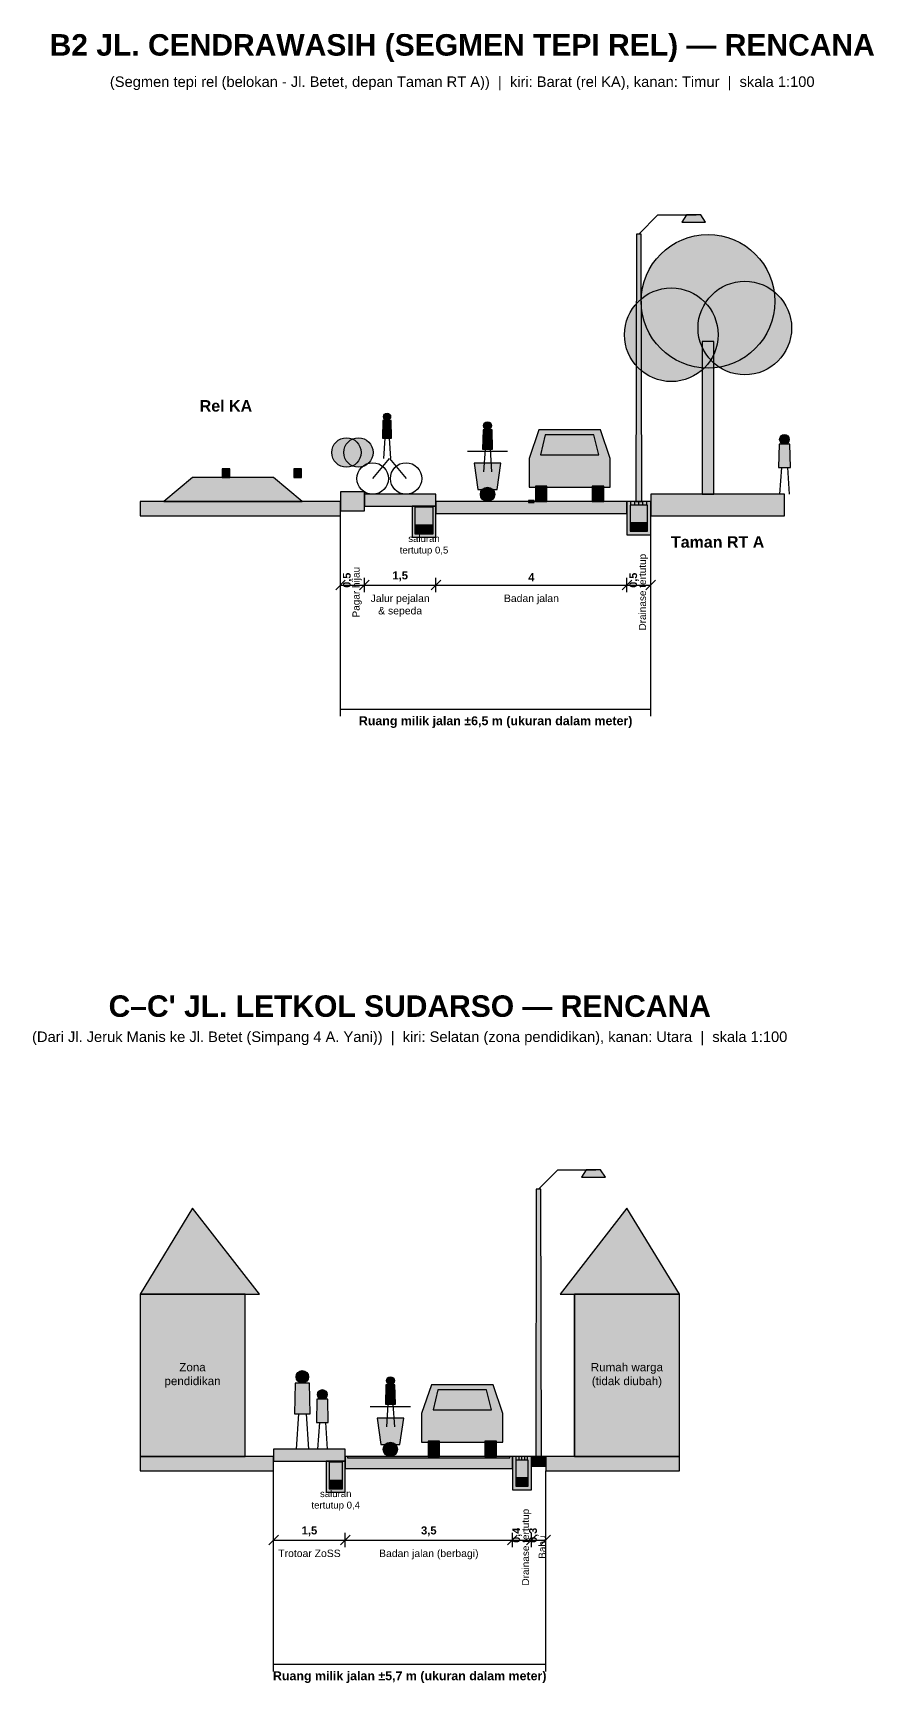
# Model space of a CAD drawing. Header units: metres. Extents: x -3.4 to 37.4, y -64.7 to 9.7.
# Drawn here: x 19.76 to 37.38, y -64.74 to -30.19 of the extents above; entities that cross this region are included whole.
import ezdxf

# ---------------------------------------------------------------- set-up
doc = ezdxf.new("R2010")
doc.units = ezdxf.units.M
for name, color, linetype in [('D32_PNP_BAHU', 7, 'Continuous'), ('D32_PNP_BANGUNAN', 7, 'Continuous'), ('D32_PNP_DIMENSI', 7, 'Continuous'), ('D32_PNP_DRAINASE', 7, 'Continuous'), ('D32_PNP_JALAN', 7, 'Continuous'), ('D32_PNP_JALUR_HIJAU', 7, 'Continuous'), ('D32_PNP_JUDUL', 7, 'Continuous'), ('D32_PNP_KENDARAAN', 7, 'Continuous'), ('D32_PNP_MARKA', 7, 'Continuous'), ('D32_PNP_ORANG', 7, 'Continuous'), ('D32_PNP_REL', 7, 'Continuous'), ('D32_PNP_TANAH', 7, 'Continuous'), ('D32_PNP_TEKS', 7, 'Continuous'), ('D32_PNP_TROTOAR', 7, 'Continuous'), ('D32_PNP_UTILITAS', 7, 'Continuous'), ('D32_PNP_VEGETASI', 7, 'Continuous')]:
    doc.layers.add(name, color=color, linetype=linetype)
doc.styles.add('D32', font='arial.ttf')

msp = doc.modelspace()

# ---------------------------------------------------------------- hatches: boundary and pattern name
at = {"layer": 'D32_PNP_BAHU', "true_color": 0xbdbdbd}
h = msp.add_hatch(color=7, dxfattribs=at)
h.dxf.hatch_style = 1
h.paths.add_polyline_path([(30.2, -60.2), (30.5, -60.2), (30.5, -60), (30.2, -60)])
at = {"layer": 'D32_PNP_BANGUNAN', "true_color": 0xc4643c}
h = msp.add_hatch(color=7, dxfattribs=at)
h.dxf.hatch_style = 1
h.paths.add_polyline_path([(22, -56.6), (24.5, -56.6), (23.1, -54.8)])
h = msp.add_hatch(color=7, dxfattribs=at)
h.dxf.hatch_style = 1
h.paths.add_polyline_path([(30.8, -56.6), (33.3, -56.6), (32.2, -54.8)])
at = {"layer": 'D32_PNP_BANGUNAN', "true_color": 0xefe6d2}
h = msp.add_hatch(color=7, dxfattribs=at)
h.dxf.hatch_style = 1
h.paths.add_polyline_path([(22, -60), (24.2, -60), (24.2, -56.6), (22, -56.6)])
h = msp.add_hatch(color=7, dxfattribs=at)
h.dxf.hatch_style = 1
h.paths.add_polyline_path([(31.1, -60), (33.3, -60), (33.3, -56.6), (31.1, -56.6)])
at = {"layer": 'D32_PNP_DRAINASE', "true_color": 0xbdbdbd}
h = msp.add_hatch(color=7, dxfattribs=at)
h.dxf.hatch_style = 1
h.paths.add_polyline_path([(32.2, -40.7), (32.7, -40.7), (32.7, -40), (32.2, -40)])
at = {"layer": 'D32_PNP_DRAINASE', "true_color": 0xffffff}
h = msp.add_hatch(color=7, dxfattribs=at)
h.dxf.hatch_style = 1
h.paths.add_polyline_path([(32.27, -40.62), (32.63, -40.62), (32.63, -40.08), (32.27, -40.08)])
at = {"layer": 'D32_PNP_DRAINASE', "true_color": 0xbdbdbd}
h = msp.add_hatch(color=7, dxfattribs=at)
h.dxf.hatch_style = 1
h.paths.add_polyline_path([(27.7, -40.75), (28.2, -40.75), (28.2, -40.1), (27.7, -40.1)])
at = {"layer": 'D32_PNP_DRAINASE', "true_color": 0xffffff}
h = msp.add_hatch(color=7, dxfattribs=at)
h.dxf.hatch_style = 1
h.paths.add_polyline_path([(27.76, -40.68), (28.14, -40.68), (28.14, -40.12), (27.76, -40.12)])
at = {"layer": 'D32_PNP_DRAINASE', "true_color": 0x7fb7d9}
h = msp.add_hatch(color=7, dxfattribs=at)
h.dxf.hatch_style = 1
h.paths.add_polyline_path([(27.76, -40.68), (28.14, -40.68), (28.14, -40.5), (27.76, -40.5)])
h = msp.add_hatch(color=7, dxfattribs=at)
h.dxf.hatch_style = 1
h.paths.add_polyline_path([(32.27, -40.62), (32.63, -40.62), (32.63, -40.45), (32.27, -40.45)])
at = {"layer": 'D32_PNP_DRAINASE', "true_color": 0xbdbdbd}
h = msp.add_hatch(color=7, dxfattribs=at)
h.dxf.hatch_style = 1
h.paths.add_polyline_path([(25.9, -60.75), (26.3, -60.75), (26.3, -60.1), (25.9, -60.1)])
at = {"layer": 'D32_PNP_DRAINASE', "true_color": 0xffffff}
h = msp.add_hatch(color=7, dxfattribs=at)
h.dxf.hatch_style = 1
h.paths.add_polyline_path([(25.96, -60.68), (26.24, -60.68), (26.24, -60.12), (25.96, -60.12)])
at = {"layer": 'D32_PNP_DRAINASE', "true_color": 0xbdbdbd}
h = msp.add_hatch(color=7, dxfattribs=at)
h.dxf.hatch_style = 1
h.paths.add_polyline_path([(29.8, -60.7), (30.2, -60.7), (30.2, -60), (29.8, -60)])
at = {"layer": 'D32_PNP_DRAINASE', "true_color": 0xffffff}
h = msp.add_hatch(color=7, dxfattribs=at)
h.dxf.hatch_style = 1
h.paths.add_polyline_path([(29.87, -60.62), (30.13, -60.62), (30.13, -60.08), (29.87, -60.08)])
at = {"layer": 'D32_PNP_DRAINASE', "true_color": 0x7fb7d9}
h = msp.add_hatch(color=7, dxfattribs=at)
h.dxf.hatch_style = 1
h.paths.add_polyline_path([(29.87, -60.62), (30.13, -60.62), (30.13, -60.45), (29.87, -60.45)])
h = msp.add_hatch(color=7, dxfattribs=at)
h.dxf.hatch_style = 1
h.paths.add_polyline_path([(25.96, -60.68), (26.24, -60.68), (26.24, -60.5), (25.96, -60.5)])
at = {"layer": 'D32_PNP_JALAN', "true_color": 0x5b5b5b}
h = msp.add_hatch(color=7, dxfattribs=at)
h.dxf.hatch_style = 1
h.paths.add_polyline_path([(28.2, -40.25), (32.2, -40.25), (32.2, -40), (28.2, -40)])
h = msp.add_hatch(color=7, dxfattribs=at)
h.dxf.hatch_style = 1
h.paths.add_polyline_path([(26.3, -60.25), (29.8, -60.25), (29.8, -60), (26.3, -60)])
at = {"layer": 'D32_PNP_JALUR_HIJAU', "true_color": 0x7fae5a}
h = msp.add_hatch(color=7, dxfattribs=at)
h.dxf.hatch_style = 1
h.paths.add_polyline_path([(26.2, -40.2), (26.7, -40.2), (26.7, -39.8), (26.2, -39.8)])
at = {"layer": 'D32_PNP_KENDARAAN', "true_color": 0xd0d3d4}
h = msp.add_hatch(color=7, dxfattribs=at)
h.dxf.hatch_style = 1
h.paths.add_polyline_path([(30.15, -39.7), (31.85, -39.7), (31.85, -39.1), (31.646, -38.5), (30.354, -38.5), (30.15, -39.1)])
at = {"layer": 'D32_PNP_KENDARAAN', "true_color": 0x85929e}
h = msp.add_hatch(color=7, dxfattribs=at)
h.dxf.hatch_style = 1
h.paths.add_polyline_path([(30.388, -39.025), (31.612, -39.025), (31.51, -38.605), (30.49, -38.605)])
at = {"layer": 'D32_PNP_KENDARAAN', "true_color": 0x2c3e50}
h = msp.add_hatch(color=7, dxfattribs=at)
h.dxf.hatch_style = 1
h.paths.add_polyline_path([(29.08, -39.75), (29.48, -39.75), (29.56, -39.2), (29, -39.2)])
at = {"layer": 'D32_PNP_KENDARAAN', "true_color": 0x222222}
h = msp.add_hatch(color=7, dxfattribs=at)
h.dxf.hatch_style = 1
edge = h.paths.add_edge_path()
edge.add_arc((29.28, -39.85), 0.15, 0, 360)
h = msp.add_hatch(color=7, dxfattribs=at)
h.dxf.hatch_style = 1
h.paths.add_polyline_path([(30.285, -40), (30.525, -40), (30.525, -39.68), (30.285, -39.68)])
h = msp.add_hatch(color=7, dxfattribs=at)
h.dxf.hatch_style = 1
h.paths.add_polyline_path([(31.475, -40), (31.715, -40), (31.715, -39.68), (31.475, -39.68)])
at = {"layer": 'D32_PNP_KENDARAAN', "true_color": 0xd0d3d4}
h = msp.add_hatch(color=7, dxfattribs=at)
h.dxf.hatch_style = 1
h.paths.add_polyline_path([(27.9, -59.7), (29.6, -59.7), (29.6, -59.1), (29.396, -58.5), (28.104, -58.5), (27.9, -59.1)])
at = {"layer": 'D32_PNP_KENDARAAN', "true_color": 0x85929e}
h = msp.add_hatch(color=7, dxfattribs=at)
h.dxf.hatch_style = 1
h.paths.add_polyline_path([(28.138, -59.025), (29.362, -59.025), (29.26, -58.605), (28.24, -58.605)])
at = {"layer": 'D32_PNP_KENDARAAN', "true_color": 0x2c3e50}
h = msp.add_hatch(color=7, dxfattribs=at)
h.dxf.hatch_style = 1
h.paths.add_polyline_path([(27.045, -59.75), (27.445, -59.75), (27.525, -59.2), (26.965, -59.2)])
at = {"layer": 'D32_PNP_KENDARAAN', "true_color": 0x222222}
h = msp.add_hatch(color=7, dxfattribs=at)
h.dxf.hatch_style = 1
edge = h.paths.add_edge_path()
edge.add_arc((27.245, -59.85), 0.15, 0, 360)
h = msp.add_hatch(color=7, dxfattribs=at)
h.dxf.hatch_style = 1
h.paths.add_polyline_path([(28.035, -60), (28.275, -60), (28.275, -59.68), (28.035, -59.68)])
h = msp.add_hatch(color=7, dxfattribs=at)
h.dxf.hatch_style = 1
h.paths.add_polyline_path([(29.225, -60), (29.465, -60), (29.465, -59.68), (29.225, -59.68)])
at = {"layer": 'D32_PNP_MARKA', "true_color": 0xffffff}
h = msp.add_hatch(color=7, dxfattribs=at)
h.dxf.hatch_style = 1
h.paths.add_polyline_path([(30.14, -40.02), (30.26, -40.02), (30.26, -39.98), (30.14, -39.98)])
at = {"layer": 'D32_PNP_MARKA', "true_color": 0xc0392b}
h = msp.add_hatch(color=7, dxfattribs=at)
h.dxf.hatch_style = 1
h.paths.add_polyline_path([(26.35, -60.03), (29.75, -60.03), (29.75, -60), (26.35, -60)])
at = {"layer": 'D32_PNP_ORANG', "true_color": 0x34495e}
h = msp.add_hatch(color=7, dxfattribs=at)
h.dxf.hatch_style = 1
h.paths.add_polyline_path([(27.08, -38.6725), (27.27, -38.6725), (27.2605, -38.302), (27.0895, -38.302)])
at = {"layer": 'D32_PNP_ORANG', "true_color": 0x3a3a3a}
h = msp.add_hatch(color=7, dxfattribs=at)
h.dxf.hatch_style = 1
edge = h.paths.add_edge_path()
edge.add_arc((27.175, -38.226), 0.076, 0, 360)
h = msp.add_hatch(color=7, dxfattribs=at)
h.dxf.hatch_style = 1
edge = h.paths.add_edge_path()
edge.add_arc((29.28, -38.414), 0.084, 0, 360)
at = {"layer": 'D32_PNP_ORANG', "true_color": 0x34495e}
h = msp.add_hatch(color=7, dxfattribs=at)
h.dxf.hatch_style = 1
h.paths.add_polyline_path([(29.175, -38.9075), (29.385, -38.9075), (29.3745, -38.498), (29.1855, -38.498)])
at = {"layer": 'D32_PNP_ORANG', "true_color": 0x3a3a3a}
h = msp.add_hatch(color=7, dxfattribs=at)
h.dxf.hatch_style = 1
edge = h.paths.add_edge_path()
edge.add_arc((35.5, -38.7), 0.1, 0, 360)
at = {"layer": 'D32_PNP_ORANG', "true_color": 0xc0392b}
h = msp.add_hatch(color=7, dxfattribs=at)
h.dxf.hatch_style = 1
h.paths.add_polyline_path([(35.375, -39.2875), (35.625, -39.2875), (35.6125, -38.8), (35.3875, -38.8)])
at = {"layer": 'D32_PNP_ORANG', "true_color": 0x3a3a3a}
h = msp.add_hatch(color=7, dxfattribs=at)
h.dxf.hatch_style = 1
edge = h.paths.add_edge_path()
edge.add_arc((25.4, -58.332), 0.132, 0, 360)
h = msp.add_hatch(color=7, dxfattribs=at)
h.dxf.hatch_style = 1
edge = h.paths.add_edge_path()
edge.add_arc((27.245, -58.414), 0.084, 0, 360)
at = {"layer": 'D32_PNP_ORANG', "true_color": 0x34495e}
h = msp.add_hatch(color=7, dxfattribs=at)
h.dxf.hatch_style = 1
h.paths.add_polyline_path([(25.235, -59.1075), (25.565, -59.1075), (25.5485, -58.464), (25.2515, -58.464)])
at = {"layer": 'D32_PNP_ORANG', "true_color": 0x3a3a3a}
h = msp.add_hatch(color=7, dxfattribs=at)
h.dxf.hatch_style = 1
edge = h.paths.add_edge_path()
edge.add_arc((25.82, -58.7), 0.1, 0, 360)
at = {"layer": 'D32_PNP_ORANG', "true_color": 0x34495e}
h = msp.add_hatch(color=7, dxfattribs=at)
h.dxf.hatch_style = 1
h.paths.add_polyline_path([(27.14, -58.9075), (27.35, -58.9075), (27.3395, -58.498), (27.1505, -58.498)])
at = {"layer": 'D32_PNP_ORANG', "true_color": 0xc0392b}
h = msp.add_hatch(color=7, dxfattribs=at)
h.dxf.hatch_style = 1
h.paths.add_polyline_path([(25.695, -59.2875), (25.945, -59.2875), (25.9325, -58.8), (25.7075, -58.8)])
at = {"layer": 'D32_PNP_REL', "true_color": 0x333333}
h = msp.add_hatch(color=7, dxfattribs=at)
h.dxf.hatch_style = 1
h.paths.add_polyline_path([(23.72, -39.5), (23.88, -39.5), (23.88, -39.32), (23.72, -39.32)])
h = msp.add_hatch(color=7, dxfattribs=at)
h.dxf.hatch_style = 1
h.paths.add_polyline_path([(25.22, -39.5), (25.38, -39.5), (25.38, -39.32), (25.22, -39.32)])
at = {"layer": 'D32_PNP_REL', "true_color": 0x8a8a8a}
h = msp.add_hatch(color=7, dxfattribs=at)
h.dxf.hatch_style = 1
h.paths.add_polyline_path([(22.5, -40), (25.4, -40), (24.8, -39.5), (23.1, -39.5)])
at = {"layer": 'D32_PNP_TANAH', "true_color": 0xb59468}
h = msp.add_hatch(color=7, dxfattribs=at)
h.dxf.hatch_style = 1
h.paths.add_polyline_path([(22, -40.3), (26.2, -40.3), (26.2, -40), (22, -40)])
at = {"layer": 'D32_PNP_TANAH', "true_color": 0xa9cf7f}
h = msp.add_hatch(color=7, dxfattribs=at)
h.dxf.hatch_style = 1
h.paths.add_polyline_path([(32.7, -40.3), (35.5, -40.3), (35.5, -39.85), (32.7, -39.85)])
at = {"layer": 'D32_PNP_TANAH', "true_color": 0xb59468}
h = msp.add_hatch(color=7, dxfattribs=at)
h.dxf.hatch_style = 1
h.paths.add_polyline_path([(22, -60.3), (24.8, -60.3), (24.8, -60), (22, -60)])
h = msp.add_hatch(color=7, dxfattribs=at)
h.dxf.hatch_style = 1
h.paths.add_polyline_path([(30.5, -60.3), (33.3, -60.3), (33.3, -60), (30.5, -60)])
at = {"layer": 'D32_PNP_TROTOAR', "true_color": 0xc9d7a0}
h = msp.add_hatch(color=7, dxfattribs=at)
h.dxf.hatch_style = 1
h.paths.add_polyline_path([(26.7, -40.1), (28.2, -40.1), (28.2, -39.85), (26.7, -39.85)])
at = {"layer": 'D32_PNP_TROTOAR', "true_color": 0xd9c7a3}
h = msp.add_hatch(color=7, dxfattribs=at)
h.dxf.hatch_style = 1
h.paths.add_polyline_path([(24.8, -60.1), (26.3, -60.1), (26.3, -59.85), (24.8, -59.85)])
at = {"layer": 'D32_PNP_UTILITAS', "true_color": 0xf4d03f}
h = msp.add_hatch(color=7, dxfattribs=at)
h.dxf.hatch_style = 1
h.paths.add_polyline_path([(33.35, -34.15), (33.85, -34.15), (33.75, -34), (33.45, -34)])
at = {"layer": 'D32_PNP_UTILITAS', "true_color": 0xbdbdbd}
h = msp.add_hatch(color=7, dxfattribs=at)
h.dxf.hatch_style = 1
h.paths.add_polyline_path([(32.39, -40), (32.51, -40), (32.5, -34.4), (32.4, -34.4)])
at = {"layer": 'D32_PNP_UTILITAS', "true_color": 0xf4d03f}
h = msp.add_hatch(color=7, dxfattribs=at)
h.dxf.hatch_style = 1
h.paths.add_polyline_path([(31.25, -54.15), (31.75, -54.15), (31.65, -54), (31.35, -54)])
at = {"layer": 'D32_PNP_UTILITAS', "true_color": 0xbdbdbd}
h = msp.add_hatch(color=7, dxfattribs=at)
h.dxf.hatch_style = 1
h.paths.add_polyline_path([(30.29, -60), (30.41, -60), (30.4, -54.4), (30.3, -54.4)])
at = {"layer": 'D32_PNP_VEGETASI', "true_color": 0x4f8a3a}
h = msp.add_hatch(color=7, dxfattribs=at)
h.dxf.hatch_style = 1
edge = h.paths.add_edge_path()
edge.add_arc((33.9, -35.81), 1.4, 0, 360)
at = {"layer": 'D32_PNP_VEGETASI', "true_color": 0x6aa84f}
h = msp.add_hatch(color=7, dxfattribs=at)
h.dxf.hatch_style = 1
edge = h.paths.add_edge_path()
edge.add_arc((33.13, -36.51), 0.98, 0, 360)
h = msp.add_hatch(color=7, dxfattribs=at)
h.dxf.hatch_style = 1
edge = h.paths.add_edge_path()
edge.add_arc((34.67, -36.37), 0.98, 0, 360)
at = {"layer": 'D32_PNP_VEGETASI', "true_color": 0x7a5230}
h = msp.add_hatch(color=7, dxfattribs=at)
h.dxf.hatch_style = 1
h.paths.add_polyline_path([(33.78, -39.85), (34.02, -39.85), (34.02, -36.65), (33.78, -36.65)])
at = {"layer": 'D32_PNP_VEGETASI', "true_color": 0x6aa84f}
h = msp.add_hatch(color=7, dxfattribs=at)
h.dxf.hatch_style = 1
edge = h.paths.add_edge_path()
edge.add_arc((26.325, -38.975), 0.3075, 0, 360)
h = msp.add_hatch(color=7, dxfattribs=at)
h.dxf.hatch_style = 1
edge = h.paths.add_edge_path()
edge.add_arc((26.575, -38.975), 0.3075, 0, 360)

# ---------------------------------------------------------------- linework, layer by layer
at = {"layer": 'D32_PNP_BAHU'}
msp.add_lwpolyline([(30.2, -60.2), (30.5, -60.2), (30.5, -60), (30.2, -60)], close=True, dxfattribs=at)
at = {"layer": 'D32_PNP_BANGUNAN'}
for points in [[(22, -56.6), (24.5, -56.6), (23.1, -54.8)], [(30.8, -56.6), (33.3, -56.6), (32.2, -54.8)], [(22, -60), (24.2, -60), (24.2, -56.6), (22, -56.6)], [(31.1, -60), (33.3, -60), (33.3, -56.6), (31.1, -56.6)]]:
    msp.add_lwpolyline(points, close=True, dxfattribs=at)
at = {"layer": 'D32_PNP_BANGUNAN', "true_color": 0x2f3318}
for points in [[(24.2, -60), (24.2, -56.6)], [(31.1, -60), (31.1, -56.6)]]:
    msp.add_lwpolyline(points, dxfattribs=at)
at = {"layer": 'D32_PNP_DIMENSI', "true_color": 0x2f3318}
for points in [[(26.2, -44.5), (26.2, -40.3)], [(32.7, -44.5), (32.7, -40.3)], [(26.1, -41.85), (26.3, -41.65)], [(26.2, -41.9), (26.2, -41.6)], [(26.2, -41.75), (26.7, -41.75)], [(26.6, -41.85), (26.8, -41.65)], [(26.6, -41.85), (26.8, -41.65)], [(26.7, -41.9), (26.7, -41.6)], [(26.7, -41.9), (26.7, -41.6)], [(26.7, -41.75), (28.2, -41.75)], [(28.1, -41.85), (28.3, -41.65)], [(28.1, -41.85), (28.3, -41.65)], [(28.2, -41.9), (28.2, -41.6)], [(28.2, -41.9), (28.2, -41.6)], [(28.2, -41.75), (32.2, -41.75)], [(32.1, -41.85), (32.3, -41.65)], [(32.1, -41.85), (32.3, -41.65)], [(32.2, -41.9), (32.2, -41.6)], [(32.2, -41.9), (32.2, -41.6)], [(32.2, -41.75), (32.7, -41.75)], [(32.6, -41.85), (32.8, -41.65)], [(32.7, -41.9), (32.7, -41.6)], [(26.2, -44.35), (32.7, -44.35)], [(24.8, -64.5), (24.8, -60.3)], [(30.5, -64.5), (30.5, -60.3)], [(24.7, -61.85), (24.9, -61.65)], [(24.8, -61.9), (24.8, -61.6)], [(24.8, -61.75), (26.3, -61.75)], [(26.2, -61.85), (26.4, -61.65)], [(26.2, -61.85), (26.4, -61.65)], [(26.3, -61.9), (26.3, -61.6)], [(26.3, -61.9), (26.3, -61.6)], [(26.3, -61.75), (29.8, -61.75)], [(29.7, -61.85), (29.9, -61.65)], [(29.7, -61.85), (29.9, -61.65)], [(29.8, -61.9), (29.8, -61.6)], [(29.8, -61.9), (29.8, -61.6)], [(29.8, -61.75), (30.2, -61.75)], [(30.1, -61.85), (30.3, -61.65)], [(30.1, -61.85), (30.3, -61.65)], [(30.2, -61.9), (30.2, -61.6)], [(30.2, -61.9), (30.2, -61.6)], [(30.2, -61.75), (30.5, -61.75)], [(30.4, -61.85), (30.6, -61.65)], [(30.5, -61.9), (30.5, -61.6)], [(24.8, -64.35), (30.5, -64.35)]]:
    msp.add_lwpolyline(points, dxfattribs=at)
at = {"layer": 'D32_PNP_DRAINASE'}
for points in [[(32.2, -40.7), (32.7, -40.7), (32.7, -40), (32.2, -40)], [(32.27, -40.62), (32.63, -40.62), (32.63, -40.08), (32.27, -40.08)], [(27.7, -40.75), (28.2, -40.75), (28.2, -40.1), (27.7, -40.1)], [(27.76, -40.68), (28.14, -40.68), (28.14, -40.12), (27.76, -40.12)], [(27.76, -40.68), (28.14, -40.68), (28.14, -40.5), (27.76, -40.5)], [(32.27, -40.62), (32.63, -40.62), (32.63, -40.45), (32.27, -40.45)], [(25.9, -60.75), (26.3, -60.75), (26.3, -60.1), (25.9, -60.1)], [(25.96, -60.68), (26.24, -60.68), (26.24, -60.12), (25.96, -60.12)], [(29.8, -60.7), (30.2, -60.7), (30.2, -60), (29.8, -60)], [(29.87, -60.62), (30.13, -60.62), (30.13, -60.08), (29.87, -60.08)], [(29.87, -60.62), (30.13, -60.62), (30.13, -60.45), (29.87, -60.45)], [(25.96, -60.68), (26.24, -60.68), (26.24, -60.5), (25.96, -60.5)]]:
    msp.add_lwpolyline(points, close=True, dxfattribs=at)
at = {"layer": 'D32_PNP_DRAINASE', "true_color": 0x2f3318}
for points in [[(32.28, -40.08), (32.28, -40)], [(32.365, -40.08), (32.365, -40)], [(32.45, -40.08), (32.45, -40)], [(32.535, -40.08), (32.535, -40)], [(32.62, -40.08), (32.62, -40)], [(29.88, -60.08), (29.88, -60)], [(29.94, -60.08), (29.94, -60)], [(30, -60.08), (30, -60)], [(30.06, -60.08), (30.06, -60)], [(30.12, -60.08), (30.12, -60)]]:
    msp.add_lwpolyline(points, dxfattribs=at)
at = {"layer": 'D32_PNP_JALAN'}
for points in [[(28.2, -40.25), (32.2, -40.25), (32.2, -40), (28.2, -40)], [(26.3, -60.25), (29.8, -60.25), (29.8, -60), (26.3, -60)]]:
    msp.add_lwpolyline(points, close=True, dxfattribs=at)
at = {"layer": 'D32_PNP_JALAN', "true_color": 0x2f3318}
msp.add_lwpolyline([(30.2, -39.99), (30.2, -39.99)], dxfattribs=at)
at = {"layer": 'D32_PNP_JALUR_HIJAU'}
msp.add_lwpolyline([(26.2, -40.2), (26.7, -40.2), (26.7, -39.8), (26.2, -39.8)], close=True, dxfattribs=at)
at = {"layer": 'D32_PNP_KENDARAAN'}
for points in [[(30.15, -39.7), (31.85, -39.7), (31.85, -39.1), (31.646, -38.5), (30.354, -38.5), (30.15, -39.1)], [(30.388, -39.025), (31.612, -39.025), (31.51, -38.605), (30.49, -38.605)], [(29.08, -39.75), (29.48, -39.75), (29.56, -39.2), (29, -39.2)], [(30.285, -40), (30.525, -40), (30.525, -39.68), (30.285, -39.68)], [(31.475, -40), (31.715, -40), (31.715, -39.68), (31.475, -39.68)], [(27.9, -59.7), (29.6, -59.7), (29.6, -59.1), (29.396, -58.5), (28.104, -58.5), (27.9, -59.1)], [(28.138, -59.025), (29.362, -59.025), (29.26, -58.605), (28.24, -58.605)], [(27.045, -59.75), (27.445, -59.75), (27.525, -59.2), (26.965, -59.2)], [(28.035, -60), (28.275, -60), (28.275, -59.68), (28.035, -59.68)], [(29.225, -60), (29.465, -60), (29.465, -59.68), (29.225, -59.68)]]:
    msp.add_lwpolyline(points, close=True, dxfattribs=at)
at = {"layer": 'D32_PNP_KENDARAAN', "true_color": 0x222222}
for points in [[(28.86, -38.95), (29.7, -38.95)], [(26.825, -58.95), (27.665, -58.95)]]:
    msp.add_lwpolyline(points, dxfattribs=at)
at = {"layer": 'D32_PNP_KENDARAAN'}
for centre in [(29.28, -39.85), (27.245, -59.85)]:
    msp.add_circle(centre, 0.15, dxfattribs=at)
at = {"layer": 'D32_PNP_MARKA'}
for points in [[(30.14, -40.02), (30.26, -40.02), (30.26, -39.98), (30.14, -39.98)], [(26.35, -60.03), (29.75, -60.03), (29.75, -60), (26.35, -60)]]:
    msp.add_lwpolyline(points, close=True, dxfattribs=at)
at = {"layer": 'D32_PNP_ORANG'}
for points in [[(27.08, -38.6725), (27.27, -38.6725), (27.2605, -38.302), (27.0895, -38.302)], [(29.175, -38.9075), (29.385, -38.9075), (29.3745, -38.498), (29.1855, -38.498)], [(35.375, -39.2875), (35.625, -39.2875), (35.6125, -38.8), (35.3875, -38.8)], [(25.235, -59.1075), (25.565, -59.1075), (25.5485, -58.464), (25.2515, -58.464)], [(27.14, -58.9075), (27.35, -58.9075), (27.3395, -58.498), (27.1505, -58.498)], [(25.695, -59.2875), (25.945, -59.2875), (25.9325, -58.8), (25.7075, -58.8)]]:
    msp.add_lwpolyline(points, close=True, dxfattribs=at)
at = {"layer": 'D32_PNP_ORANG', "true_color": 0x3a3a3a}
for points in [[(27.1275, -38.6725), (27.099, -39.1)], [(27.2225, -38.6725), (27.251, -39.1)], [(29.2275, -38.9075), (29.196, -39.38)], [(29.3325, -38.9075), (29.364, -39.38)], [(26.875, -39.52), (27.225, -39.1), (27.575, -39.52)], [(35.4375, -39.2875), (35.4, -39.85)], [(35.5625, -39.2875), (35.6, -39.85)], [(27.1925, -58.9075), (27.161, -59.38)], [(27.2975, -58.9075), (27.329, -59.38)], [(25.3175, -59.1075), (25.268, -59.85)], [(25.4825, -59.1075), (25.532, -59.85)], [(25.7575, -59.2875), (25.72, -59.85)], [(25.8825, -59.2875), (25.92, -59.85)]]:
    msp.add_lwpolyline(points, dxfattribs=at)
at = {"layer": 'D32_PNP_ORANG'}
for centre, radius in [((27.175, -38.226), 0.076), ((29.28, -38.414), 0.084), ((35.5, -38.7), 0.1), ((26.875, -39.52), 0.33), ((27.575, -39.52), 0.33), ((25.4, -58.332), 0.132), ((27.245, -58.414), 0.084), ((25.82, -58.7), 0.1)]:
    msp.add_circle(centre, radius, dxfattribs=at)
at = {"layer": 'D32_PNP_REL'}
for points in [[(23.72, -39.5), (23.88, -39.5), (23.88, -39.32), (23.72, -39.32)], [(25.22, -39.5), (25.38, -39.5), (25.38, -39.32), (25.22, -39.32)], [(22.5, -40), (25.4, -40), (24.8, -39.5), (23.1, -39.5)]]:
    msp.add_lwpolyline(points, close=True, dxfattribs=at)
at = {"layer": 'D32_PNP_TANAH'}
for points in [[(22, -40.3), (26.2, -40.3), (26.2, -40), (22, -40)], [(32.7, -40.3), (35.5, -40.3), (35.5, -39.85), (32.7, -39.85)], [(22, -60.3), (24.8, -60.3), (24.8, -60), (22, -60)], [(30.5, -60.3), (33.3, -60.3), (33.3, -60), (30.5, -60)]]:
    msp.add_lwpolyline(points, close=True, dxfattribs=at)
at = {"layer": 'D32_PNP_TROTOAR'}
for points in [[(26.7, -40.1), (28.2, -40.1), (28.2, -39.85), (26.7, -39.85)], [(24.8, -60.1), (26.3, -60.1), (26.3, -59.85), (24.8, -59.85)]]:
    msp.add_lwpolyline(points, close=True, dxfattribs=at)
at = {"layer": 'D32_PNP_TROTOAR', "true_color": 0x2f3318}
for points in [[(28.2, -40.25), (28.2, -39.85)], [(26.3, -60.25), (26.3, -59.85)]]:
    msp.add_lwpolyline(points, dxfattribs=at)
at = {"layer": 'D32_PNP_UTILITAS', "true_color": 0x2f3318}
for points in [[(32.45, -34.4), (32.85, -34), (33.65, -34)], [(30.35, -54.4), (30.75, -54), (31.55, -54)]]:
    msp.add_lwpolyline(points, dxfattribs=at)
at = {"layer": 'D32_PNP_UTILITAS'}
for points in [[(33.35, -34.15), (33.85, -34.15), (33.75, -34), (33.45, -34)], [(32.39, -40), (32.51, -40), (32.5, -34.4), (32.4, -34.4)], [(31.25, -54.15), (31.75, -54.15), (31.65, -54), (31.35, -54)], [(30.29, -60), (30.41, -60), (30.4, -54.4), (30.3, -54.4)]]:
    msp.add_lwpolyline(points, close=True, dxfattribs=at)
at = {"layer": 'D32_PNP_VEGETASI'}
msp.add_lwpolyline([(33.78, -39.85), (34.02, -39.85), (34.02, -36.65), (33.78, -36.65)], close=True, dxfattribs=at)
for centre, radius in [((33.9, -35.81), 1.4), ((33.13, -36.51), 0.98), ((34.67, -36.37), 0.98), ((26.325, -38.975), 0.3075), ((26.575, -38.975), 0.3075)]:
    msp.add_circle(centre, radius, dxfattribs=at)

# ---------------------------------------------------------------- texts
at = {"layer": 'D32_PNP_DIMENSI', "rotation": 90, "style": 'D32'}
for s, insert, char_height, attachment_point in [('Drainase tertutup', (32.45, -41.9), 0.15, 2), ('Pagar hijau', (26.45, -41.9), 0.15, 2), ('\\fArial|b1;0,5', (26.45, -41.65), 0.162, 8), ('\\fArial|b1;0,5', (32.45, -41.65), 0.162, 8), ('Drainase tertutup', (30, -61.9), 0.15, 2), ('\\fArial|b1;0,4', (30, -61.65), 0.162, 8), ('\\fArial|b1;0,3', (30.35, -61.65), 0.162, 8), ('Bahu', (30.35, -61.9), 0.15, 2)]:
    msp.add_mtext(s, dxfattribs=dict(at, insert=insert, char_height=char_height, attachment_point=attachment_point))
at = {"layer": 'D32_PNP_DIMENSI', "style": 'D32'}
for s, insert, char_height, attachment_point in [('\\fArial|b1;1,5', (27.45, -41.67), 0.168, 8), ('\\fArial|b1;4', (30.2, -41.67), 0.168, 8), ('Jalur pejalan\\P& sepeda', (27.45, -41.95), 0.156, 2), ('Badan jalan', (30.2, -41.95), 0.156, 2), ('\\fArial|b1;Ruang milik jalan ±6,5 m (ukuran dalam meter)', (29.45, -44.5), 0.186, 2), ('\\fArial|b1;1,5', (25.55, -61.67), 0.168, 8), ('\\fArial|b1;3,5', (28.05, -61.67), 0.168, 8), ('Trotoar ZoSS', (25.55, -61.95), 0.156, 2), ('Badan jalan (berbagi)', (28.05, -61.95), 0.156, 2), ('\\fArial|b1;Ruang milik jalan ±5,7 m (ukuran dalam meter)', (27.65, -64.5), 0.186, 2)]:
    msp.add_mtext(s, dxfattribs=dict(at, insert=insert, char_height=char_height, attachment_point=attachment_point))
at = {"layer": 'D32_PNP_JUDUL', "style": 'D32'}
for s, insert, char_height, attachment_point in [('\\fArial|b1;B2 JL. CENDRAWASIH (SEGMEN TEPI REL) — RENCANA', (28.75, -30.8), 0.45, 8), ('(Segmen tepi rel (belokan - Jl. Betet, depan Taman RT A))  |  kiri: Barat (rel KA), kanan: Timur  |  skala 1:100', (28.75, -31.1), 0.22, 2), ("\\fArial|b1;C–C' JL. LETKOL SUDARSO — RENCANA", (27.65, -50.8), 0.45, 8), ('(Dari Jl. Jeruk Manis ke Jl. Betet (Simpang 4 A. Yani))  |  kiri: Selatan (zona pendidikan), kanan: Utara  |  skala 1:100', (27.65, -51.1), 0.22, 2)]:
    msp.add_mtext(s, dxfattribs=dict(at, insert=insert, char_height=char_height, attachment_point=attachment_point))
at = {"layer": 'D32_PNP_TEKS', "attachment_point": 5, "style": 'D32'}
for s, insert, char_height in [('\\fArial|b1;Rel KA', (23.8, -38), 0.24), ('saluran\\Ptertutup 0,5', (27.95, -40.92), 0.144), ('\\fArial|b1;Taman RT A', (34.1, -40.85), 0.24), ('Zona\\Ppendidikan', (23.1, -58.3), 0.174), ('Rumah warga\\P(tidak diubah)', (32.2, -58.3), 0.174), ('saluran\\Ptertutup 0,4', (26.1, -60.92), 0.144)]:
    msp.add_mtext(s, dxfattribs=dict(at, insert=insert, char_height=char_height))

doc.saveas('drawing.dxf')
